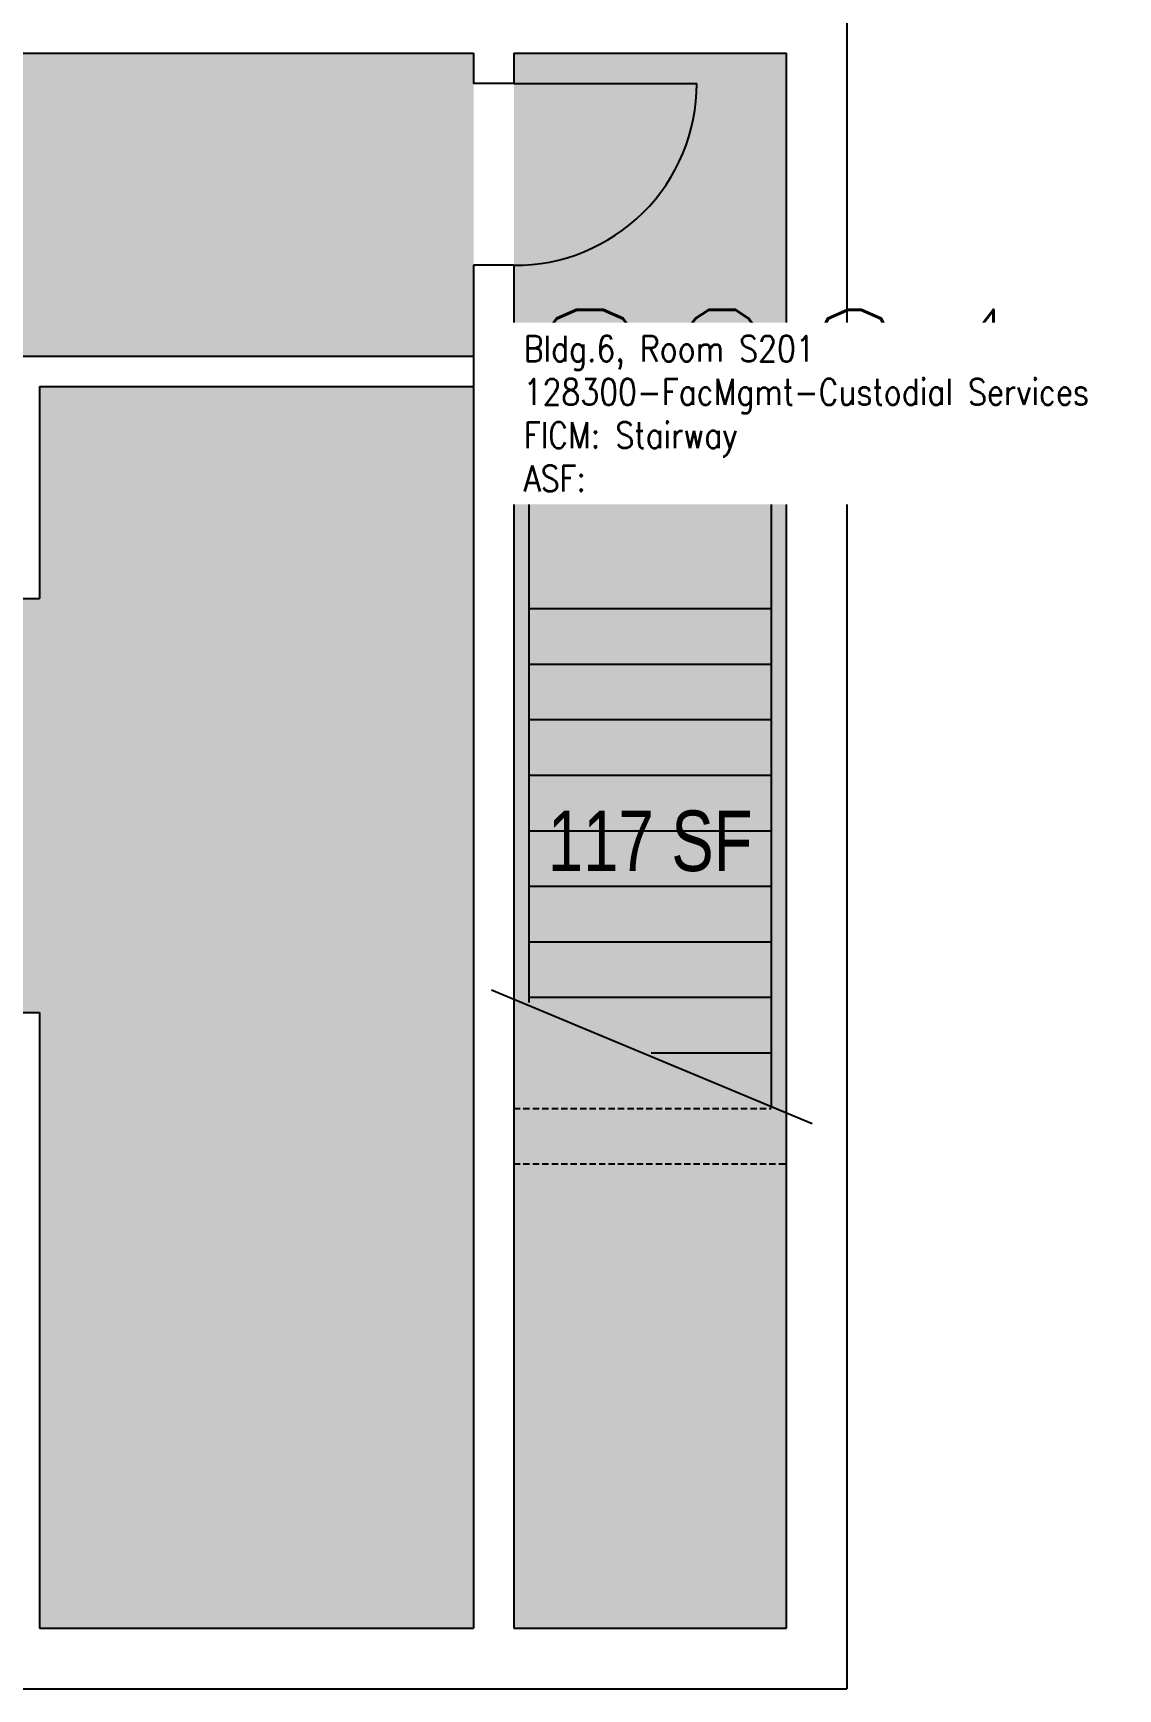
# Model space of a CAD drawing. Header units: inches. Extents: x -91 to 1852, y 0 to 2735.
# Drawn here: x 1636.7 to 1851.7, y 1891.1 to 2219.1 of the extents above; entities that cross this region are included whole.
import ezdxf
from ezdxf.enums import TextEntityAlignment as Align

# ---------------------------------------------------------------- set-up
doc = ezdxf.new("R2010")
doc.units = ezdxf.units.IN
doc.header["$LTSCALE"] = 10
doc.header["$MEASUREMENT"] = 0
doc.linetypes.add('HIDDEN2', pattern=[0.1875, 0.125, -0.0625])
for name, color, linetype in [('A-DOOR', 2, 'CONTINUOUS'), ('A-FLOR', 3, 'CONTINUOUS'), ('A-IDEN-RNUM', 7, 'CONTINUOUS'), ('A-IDEN-SNUM', 4, 'CONTINUOUS'), ('A-IDEN-VNUM', 4, 'CONTINUOUS'), ('A-WALL', 5, 'CONTINUOUS'), ('AREA-TEXT', 3, 'CONTINUOUS'), ('Rooms-Category-Color', 7, 'CONTINUOUS'), ('Rooms-College-Color', 7, 'CONTINUOUS'), ('Rooms-Department-Color', 7, 'CONTINUOUS'), ('Rooms-Division-Color', 7, 'CONTINUOUS'), ('Rooms-Information', 7, 'CONTINUOUS')]:
    doc.layers.add(name, color=color, linetype=linetype)
doc.styles.add('AREA', font='arial.ttf', dxfattribs={"width": 0.75, "height": 24})
doc.styles.add('ROOMSNUMBER', font='txt', dxfattribs={"height": 0.03})
doc.styles.add('ROOMVNUMBER', font='simplex.shx', dxfattribs={"width": 0.85})

msp = doc.modelspace()

# ---------------------------------------------------------------- hatches: boundary and pattern name
at = {"layer": 'Rooms-Category-Color', "true_color": 0xadadad}
for points in [[(1724.02669383958, 2155.081822209992), (1724.02669383958, 2209.081822215579), (1724.026693850756, 2215.081822209992), (1398.892480798066, 2215.081822212785), (1398.89248078689, 2161.081822212785), (1398.89248078689, 2155.081822207198), (1626.026693835855, 2155.081822207198)], [(1786.02683351934, 2215.081822204404), (1732.026693865657, 2215.081822204404), (1732.026693843305, 2209.081822207198), (1732.026693854481, 1903.081822207198), (1786.026833496988, 1903.081822209992)]]:
    msp.add_hatch(color=253, dxfattribs=at).paths.add_polyline_path(points)
h = msp.add_hatch(color=253, dxfattribs=at)
edge = h.paths.add_edge_path()
edge.add_line((1638.026693858206, 2025.081822199747), (1638.026693858206, 1903.081822207198))
edge.add_line((1638.026693858206, 1903.081822207198), (1724.02669383958, 1903.081822218373))
edge.add_line((1724.02669383958, 1903.081822218373), (1724.026693850756, 2149.081822209992))
edge.add_line((1724.026693850756, 2149.081822209992), (1638.026693835855, 2149.081822218373))
edge.add_line((1638.026693835855, 2149.081822218373), (1638.02669384703, 2107.081822215579))
edge.add_line((1638.02669384703, 2107.081822215579), (1632.026693869382, 2107.081822207198))
edge.add_line((1632.026693869382, 2107.081822207198), (1632.026693835855, 2149.081822215579))
edge.add_line((1632.026693835855, 2149.081822215579), (1626.02669384703, 2149.081822212785))
edge.add_line((1626.02669384703, 2149.081822212785), (1399.750330220908, 2149.081822221167))
edge.add_arc((1977.026694015683, 2223.0818223709), 582.0000001875239, 187.3048035600018, 189.8687483627382)
edge.add_line((1403.638572681695, 2123.331822213717), (1436.543240077794, 2123.331822208129))
edge.add_line((1436.543240077794, 2123.331822208129), (1436.543240077794, 2069.331822216511))
edge.add_line((1436.543240077794, 2069.331822216511), (1415.702422577888, 2069.331822216511))
edge.add_arc((1977.026693820201, 2223.081822179048), 581.99999997783, 195.3179522426883, 207.3904337441067)
edge.add_line((1460.273428235203, 1955.331822213717), (1494.895024426281, 1955.331822219305))
edge.add_line((1494.895024426281, 1955.331822219305), (1494.895024426281, 1903.08182220161))
edge.add_line((1494.895024426281, 1903.08182220161), (1543.287761013955, 1903.081822218373))
edge.add_line((1543.287761013955, 1903.081822218373), (1543.287760980427, 1913.620770751499))
edge.add_line((1543.287760980427, 1913.620770751499), (1554.026693824679, 1913.620770754293))
edge.add_line((1554.026693824679, 1913.620770754293), (1554.02669384703, 2025.081822213717))
edge.add_line((1554.02669384703, 2025.081822213717), (1638.026693858206, 2025.081822199747))
at = {"layer": 'Rooms-College-Color', "true_color": 0xadadad}
for points in [[(1724.02669383958, 2155.081822209992), (1724.02669383958, 2209.081822215579), (1724.026693850756, 2215.081822209992), (1398.892480798066, 2215.081822212785), (1398.89248078689, 2161.081822212785), (1398.89248078689, 2155.081822207198), (1626.026693835855, 2155.081822207198)], [(1786.02683351934, 2215.081822204404), (1732.026693865657, 2215.081822204404), (1732.026693843305, 2209.081822207198), (1732.026693854481, 1903.081822207198), (1786.026833496988, 1903.081822209992)]]:
    msp.add_hatch(color=253, dxfattribs=at).paths.add_polyline_path(points)
h = msp.add_hatch(color=253, dxfattribs=at)
edge = h.paths.add_edge_path()
edge.add_line((1638.026693858206, 2025.081822199747), (1638.026693858206, 1903.081822207198))
edge.add_line((1638.026693858206, 1903.081822207198), (1724.02669383958, 1903.081822218373))
edge.add_line((1724.02669383958, 1903.081822218373), (1724.026693850756, 2149.081822209992))
edge.add_line((1724.026693850756, 2149.081822209992), (1638.026693835855, 2149.081822218373))
edge.add_line((1638.026693835855, 2149.081822218373), (1638.02669384703, 2107.081822215579))
edge.add_line((1638.02669384703, 2107.081822215579), (1632.026693869382, 2107.081822207198))
edge.add_line((1632.026693869382, 2107.081822207198), (1632.026693835855, 2149.081822215579))
edge.add_line((1632.026693835855, 2149.081822215579), (1626.02669384703, 2149.081822212785))
edge.add_line((1626.02669384703, 2149.081822212785), (1399.750330220908, 2149.081822221167))
edge.add_arc((1977.026694015683, 2223.0818223709), 582.0000001875239, 187.3048035600018, 189.8687483627382)
edge.add_line((1403.638572681695, 2123.331822213717), (1436.543240077794, 2123.331822208129))
edge.add_line((1436.543240077794, 2123.331822208129), (1436.543240077794, 2069.331822216511))
edge.add_line((1436.543240077794, 2069.331822216511), (1415.702422577888, 2069.331822216511))
edge.add_arc((1977.026693820201, 2223.081822179048), 581.99999997783, 195.3179522426883, 207.3904337441067)
edge.add_line((1460.273428235203, 1955.331822213717), (1494.895024426281, 1955.331822219305))
edge.add_line((1494.895024426281, 1955.331822219305), (1494.895024426281, 1903.08182220161))
edge.add_line((1494.895024426281, 1903.08182220161), (1543.287761013955, 1903.081822218373))
edge.add_line((1543.287761013955, 1903.081822218373), (1543.287760980427, 1913.620770751499))
edge.add_line((1543.287760980427, 1913.620770751499), (1554.026693824679, 1913.620770754293))
edge.add_line((1554.026693824679, 1913.620770754293), (1554.02669384703, 2025.081822213717))
edge.add_line((1554.02669384703, 2025.081822213717), (1638.026693858206, 2025.081822199747))
at = {"layer": 'Rooms-Department-Color', "true_color": 0xacacac}
for points in [[(1724.02669383958, 2155.081822209992), (1724.02669383958, 2209.081822215579), (1724.026693850756, 2215.081822209992), (1398.892480798066, 2215.081822212785), (1398.89248078689, 2161.081822212785), (1398.89248078689, 2155.081822207198), (1626.026693835855, 2155.081822207198)], [(1786.02683351934, 2215.081822204404), (1732.026693865657, 2215.081822204404), (1732.026693843305, 2209.081822207198), (1732.026693854481, 1903.081822207198), (1786.026833496988, 1903.081822209992)]]:
    msp.add_hatch(color=253, dxfattribs=at).paths.add_polyline_path(points)
h = msp.add_hatch(color=253, dxfattribs=at)
edge = h.paths.add_edge_path()
edge.add_line((1638.026693858206, 2025.081822199747), (1638.026693858206, 1903.081822207198))
edge.add_line((1638.026693858206, 1903.081822207198), (1724.02669383958, 1903.081822218373))
edge.add_line((1724.02669383958, 1903.081822218373), (1724.026693850756, 2149.081822209992))
edge.add_line((1724.026693850756, 2149.081822209992), (1638.026693835855, 2149.081822218373))
edge.add_line((1638.026693835855, 2149.081822218373), (1638.02669384703, 2107.081822215579))
edge.add_line((1638.02669384703, 2107.081822215579), (1632.026693869382, 2107.081822207198))
edge.add_line((1632.026693869382, 2107.081822207198), (1632.026693835855, 2149.081822215579))
edge.add_line((1632.026693835855, 2149.081822215579), (1626.02669384703, 2149.081822212785))
edge.add_line((1626.02669384703, 2149.081822212785), (1399.750330220908, 2149.081822221167))
edge.add_arc((1977.026694015683, 2223.0818223709), 582.0000001875239, 187.3048035600018, 189.8687483627382)
edge.add_line((1403.638572681695, 2123.331822213717), (1436.543240077794, 2123.331822208129))
edge.add_line((1436.543240077794, 2123.331822208129), (1436.543240077794, 2069.331822216511))
edge.add_line((1436.543240077794, 2069.331822216511), (1415.702422577888, 2069.331822216511))
edge.add_arc((1977.026693820201, 2223.081822179048), 581.99999997783, 195.3179522426883, 207.3904337441067)
edge.add_line((1460.273428235203, 1955.331822213717), (1494.895024426281, 1955.331822219305))
edge.add_line((1494.895024426281, 1955.331822219305), (1494.895024426281, 1903.08182220161))
edge.add_line((1494.895024426281, 1903.08182220161), (1543.287761013955, 1903.081822218373))
edge.add_line((1543.287761013955, 1903.081822218373), (1543.287760980427, 1913.620770751499))
edge.add_line((1543.287760980427, 1913.620770751499), (1554.026693824679, 1913.620770754293))
edge.add_line((1554.026693824679, 1913.620770754293), (1554.02669384703, 2025.081822213717))
edge.add_line((1554.02669384703, 2025.081822213717), (1638.026693858206, 2025.081822199747))
at = {"layer": 'Rooms-Division-Color', "true_color": 0xadadad}
for points in [[(1724.02669383958, 2155.081822209992), (1724.02669383958, 2209.081822215579), (1724.026693850756, 2215.081822209992), (1398.892480798066, 2215.081822212785), (1398.89248078689, 2161.081822212785), (1398.89248078689, 2155.081822207198), (1626.026693835855, 2155.081822207198)], [(1786.02683351934, 2215.081822204404), (1732.026693865657, 2215.081822204404), (1732.026693843305, 2209.081822207198), (1732.026693854481, 1903.081822207198), (1786.026833496988, 1903.081822209992)]]:
    msp.add_hatch(color=253, dxfattribs=at).paths.add_polyline_path(points)
h = msp.add_hatch(color=253, dxfattribs=at)
edge = h.paths.add_edge_path()
edge.add_line((1638.026693858206, 2025.081822199747), (1638.026693858206, 1903.081822207198))
edge.add_line((1638.026693858206, 1903.081822207198), (1724.02669383958, 1903.081822218373))
edge.add_line((1724.02669383958, 1903.081822218373), (1724.026693850756, 2149.081822209992))
edge.add_line((1724.026693850756, 2149.081822209992), (1638.026693835855, 2149.081822218373))
edge.add_line((1638.026693835855, 2149.081822218373), (1638.02669384703, 2107.081822215579))
edge.add_line((1638.02669384703, 2107.081822215579), (1632.026693869382, 2107.081822207198))
edge.add_line((1632.026693869382, 2107.081822207198), (1632.026693835855, 2149.081822215579))
edge.add_line((1632.026693835855, 2149.081822215579), (1626.02669384703, 2149.081822212785))
edge.add_line((1626.02669384703, 2149.081822212785), (1399.750330220908, 2149.081822221167))
edge.add_arc((1977.026694015683, 2223.0818223709), 582.0000001875239, 187.3048035600018, 189.8687483627382)
edge.add_line((1403.638572681695, 2123.331822213717), (1436.543240077794, 2123.331822208129))
edge.add_line((1436.543240077794, 2123.331822208129), (1436.543240077794, 2069.331822216511))
edge.add_line((1436.543240077794, 2069.331822216511), (1415.702422577888, 2069.331822216511))
edge.add_arc((1977.026693820201, 2223.081822179048), 581.99999997783, 195.3179522426883, 207.3904337441067)
edge.add_line((1460.273428235203, 1955.331822213717), (1494.895024426281, 1955.331822219305))
edge.add_line((1494.895024426281, 1955.331822219305), (1494.895024426281, 1903.08182220161))
edge.add_line((1494.895024426281, 1903.08182220161), (1543.287761013955, 1903.081822218373))
edge.add_line((1543.287761013955, 1903.081822218373), (1543.287760980427, 1913.620770751499))
edge.add_line((1543.287760980427, 1913.620770751499), (1554.026693824679, 1913.620770754293))
edge.add_line((1554.026693824679, 1913.620770754293), (1554.02669384703, 2025.081822213717))
edge.add_line((1554.02669384703, 2025.081822213717), (1638.026693858206, 2025.081822199747))

# ---------------------------------------------------------------- linework, layer by layer
at = {"layer": 'A-DOOR'}
msp.add_line((1732.026693843305, 2209.081822207198, -5.00676833325997e-09), (1768.280246961862, 2209.081822209992, -5.00676833325997e-09), dxfattribs=at)
msp.add_arc((1732.280246973038, 2209.081822204404, -5.00676833325997e-09), 36, 269.5978655758, 0, dxfattribs=at)
at = {"layer": 'A-FLOR'}
for p, q in [((1732.013940833509, 2128.081822207198, -5.00676833325997e-09), (1735.013940833509, 2128.081822212785, -5.00676833325997e-09)), ((1735.013940833509, 2128.081822212785, -5.00676833325997e-09), (1735.013940822333, 2027.04153129179, -5.00676833325997e-09)), ((1783.014080509543, 2128.081822209992, -5.00676833325997e-09), (1783.014080498368, 2006.18483863771, -5.00676833325997e-09)), ((1783.014080509543, 2128.081822209992, -5.00676833325997e-09), (1786.014080509543, 2128.081822207198, -5.00676833325997e-09)), ((1735.013940833509, 2105.081822206266, -5.00676833325997e-09), (1783.014080498368, 2105.08182220906, -5.00676833325997e-09)), ((1735.013940833509, 2094.081822208129, -5.00676833325997e-09), (1783.014080509543, 2094.081822210923, -5.00676833325997e-09)), ((1735.013940833509, 2083.081822204404, -5.00676833325997e-09), (1783.014080498368, 2083.081822207198, -5.00676833325997e-09)), ((1735.013940822333, 2072.081822211854, -5.00676833325997e-09), (1783.014080498368, 2072.08182220906, -5.00676833325997e-09)), ((1735.013940822333, 2061.081822213717, -5.00676833325997e-09), (1783.014080509543, 2061.081822208129, -5.00676833325997e-09)), ((1735.013940833509, 2050.081822212785, -5.00676833325997e-09), (1783.014080509543, 2050.081822209992, -5.00676833325997e-09)), ((1735.013940822333, 2039.081822211854, -5.00676833325997e-09), (1783.014080509543, 2039.081822211854, -5.00676833325997e-09)), ((1791.126808896661, 2003.004423980601, -5.00676833325997e-09), (1727.565470650792, 2029.49034340214, -5.00676833325997e-09)), ((1735.013940822333, 2028.081822210923, -5.00676833325997e-09), (1783.014080509543, 2028.081822208129, -5.00676833325997e-09)), ((1759.217620756477, 2017.081822207198, -5.00676833325997e-09), (1783.014080509543, 2017.081822209992, -5.00676833325997e-09))]:
    msp.add_line(p, q, dxfattribs=at)
at = {"layer": 'A-FLOR', "linetype": 'HIDDEN2'}
for p, q in [((1732.013940833509, 2006.08182220906, -5.00676833325997e-09), (1783.014080498368, 2006.081822211854, -5.00676833325997e-09)), ((1732.013940833509, 1995.081822205335, -5.00676833325997e-09), (1786.014080509543, 1995.081822205335, -5.00676833325997e-09))]:
    msp.add_line(p, q, dxfattribs=at)
at = {"layer": 'A-WALL'}
for p, q in [((1798.026693843305, 2227.081822212785, -5.00676833325997e-09), (1798.026693832129, 1891.081822215579, -5.00676833325997e-09)), ((1496.02669383958, 2215.081822215579, -5.00676833325997e-09), (1724.02669383958, 2215.081822209992, -5.00676833325997e-09)), ((1724.02669383958, 2215.081822209992, -5.00676833325997e-09), (1724.02669383958, 2209.081822215579, -5.00676833325997e-09)), ((1732.026693843305, 2215.081822204404, -5.00676833325997e-09), (1786.02683351934, 2215.081822209992, -5.00676833325997e-09)), ((1732.026693843305, 2215.081822204404, -5.00676833325997e-09), (1732.026693843305, 2209.081822207198, -5.00676833325997e-09)), ((1786.02683351934, 1903.081822209992, -5.00676833325997e-09), (1786.02683351934, 2215.081822209992, -5.00676833325997e-09)), ((1732.026693843305, 2209.081822207198, -5.00676833325997e-09), (1724.02669383958, 2209.081822215579, -5.00676833325997e-09)), ((1724.02669383958, 2173.081822207198, -5.00676833325997e-09), (1724.02669383958, 2149.081822204404, -5.00676833325997e-09)), ((1732.026693832129, 2173.081822212785, -5.00676833325997e-09), (1724.02669383958, 2173.081822207198, -5.00676833325997e-09)), ((1732.026693820953, 2173.081822218373, -5.00676833325997e-09), (1732.026693843305, 1903.081822207198, -5.00676833325997e-09)), ((1626.026693835855, 2155.081822212785, -5.00676833325997e-09), (1724.02669383958, 2155.081822209992, -5.00676833325997e-09)), ((1638.026693835855, 2149.081822212785, -5.00676833325997e-09), (1638.026693835855, 2107.081822209992, -5.00676833325997e-09)), ((1638.026693835855, 2149.081822212785, -5.00676833325997e-09), (1724.026693850756, 2149.081822209992, -5.00676833325997e-09)), ((1724.026693850756, 2149.081822209992, -5.00676833325997e-09), (1724.02669383958, 1903.081822215579, -5.00676833325997e-09)), ((1632.02669384703, 2107.081822212785, -5.00676833325997e-09), (1638.026693835855, 2107.081822209992, -5.00676833325997e-09)), ((1554.026693835855, 2025.081822213717, -5.00676833325997e-09), (1638.02669384703, 2025.081822210923, -5.00676833325997e-09)), ((1638.02669384703, 2025.081822210923, -5.00676833325997e-09), (1638.026693835855, 1903.081822207198, -5.00676833325997e-09)), ((1638.026693835855, 1903.081822207198, -5.00676833325997e-09), (1724.02669383958, 1903.081822215579, -5.00676833325997e-09)), ((1732.026693843305, 1903.081822207198, -5.00676833325997e-09), (1786.02683351934, 1903.081822209992, -5.00676833325997e-09)), ((1614.026693835855, 1891.081822204404, -5.00676833325997e-09), (1798.026693832129, 1891.081822215579, -5.00676833325997e-09))]:
    msp.add_line(p, q, dxfattribs=at)

# ---------------------------------------------------------------- texts
at = {"layer": 'A-IDEN-RNUM', "style": 'ROOMSNUMBER'}
msp.add_text('S201-00', height=0.36, dxfattribs=at).set_placement((1759.487204164267, 2144.632209699601, -5.00676833325997e-09))
at = {"layer": 'A-IDEN-SNUM', "style": 'ROOMSNUMBER'}
msp.add_text('0060S20100', height=0.36, dxfattribs=at).set_placement((1759.487204164267, 2144.632209699601, -5.00676833325997e-09))
at = {"layer": 'A-IDEN-VNUM', "style": 'ROOMVNUMBER', "width": 0.85}
msp.add_text('S201', height=36, dxfattribs=at).set_placement((1733.946178200702, 2128.278417273756, -5.00676833325997e-09))
at = {"layer": 'AREA-TEXT', "style": 'AREA', "width": 0.75}
msp.add_text('117 SF', height=12, dxfattribs=at).set_placement((1759.026763681322, 2059.081822205801), align=Align.MIDDLE_CENTER)

# ---------------------------------------------------------------- next in the draw order: texts
at = {"layer": 'Rooms-Information', "insert": (1733.946178200702, 2128.278417273756, -5.00676833325997e-09), "char_height": 5.142857142857143, "width": 115.2, "attachment_point": 7, "style": 'ROOMVNUMBER', "bg_fill": 3, "box_fill_scale": 1.5, "bg_fill_color": 256, "bg_fill_true_color": 13158600, "bg_fill_transparency": 0}
msp.add_mtext('Bldg.6, Room S201^M^J128300-FacMgmt-Custodial Services^M^JFICM: Stairway^M^JASF: ', dxfattribs=at)

doc.saveas('drawing.dxf')
